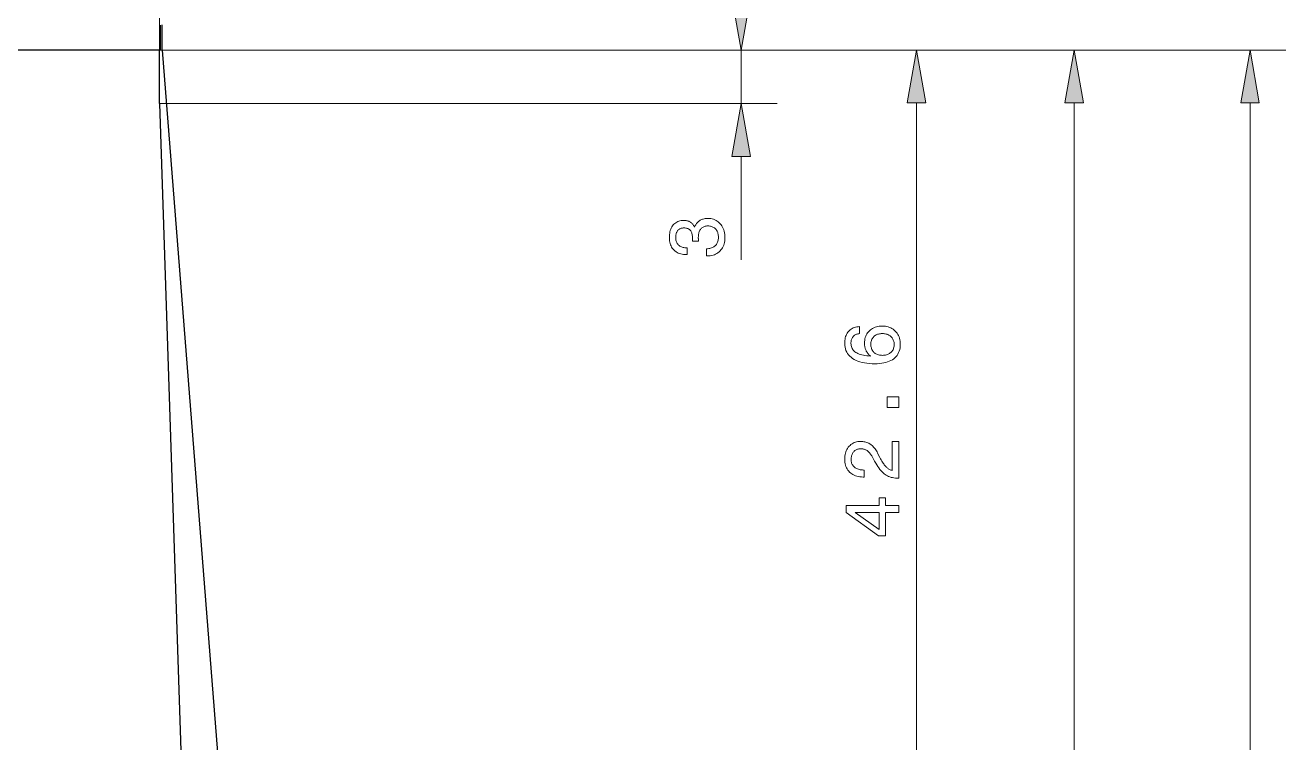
# Model space of a CAD drawing. Extents: x 0 to 297, y 0 to 562.
# Drawn here: x 158.7 to 229.1, y 334.8 to 374.9 of the extents above; entities that cross this region are included whole.
import ezdxf

# ---------------------------------------------------------------- set-up
doc = ezdxf.new("R2010")
doc.units = 0

msp = doc.modelspace()

# ---------------------------------------------------------------- linework, layer by layer
at = {"color": 7, "lineweight": 13}
for p, q in [((166.202, 373.509), (166.202, 403.662)), ((166.202, 373.509), (219.327, 373.509)), ((166.202, 373.509), (229.147, 373.509)), ((166.202, 373.509), (210.513, 373.509)), ((166.202, 373.509), (200.712, 373.509)), ((166.202, 370.509), (200.712, 370.509)), ((208.513, 333.863), (208.513, 370.554)), ((217.327, 136.463), (217.327, 370.554)), ((227.147, 132.463), (227.147, 370.554))]:
    msp.add_line(p, q, dxfattribs=at)
at = {"color": 7, "lineweight": 30, "ltscale": 0.034709}
msp.add_line((166.252, 373.509), (166.252, 374.897), dxfattribs=at)
at = {"color": 7, "lineweight": 30, "ltscale": 0.035001}
msp.add_line((166.352, 373.509), (166.352, 374.909), dxfattribs=at)
at = {"color": 7, "lineweight": 30}
for p, q in [((166.252, 373.509), (140.752, 373.509)), ((166.202, 373.509), (140.802, 373.509)), ((166.352, 373.509), (169.502, 333.509)), ((166.202, 370.509), (167.502, 330.909))]:
    msp.add_line(p, q, dxfattribs=at)
at = {"color": 7, "lineweight": 30, "ltscale": 0.075}
msp.add_line((166.202, 370.509), (166.202, 373.509), dxfattribs=at)
at = {"color": 7, "lineweight": 13, "ltscale": 0.075}
msp.add_line((198.712, 370.509), (198.712, 373.509), dxfattribs=at)
at = {"color": 7, "lineweight": 13, "ltscale": 0.144326}
msp.add_line((198.712, 361.781), (198.712, 367.554), dxfattribs=at)
at = {"color": 7, "lineweight": 13}
for points in [[(198.191, 376.463), (198.712, 373.509), (199.233, 376.463)], [(209.034, 370.554), (208.513, 373.509), (207.992, 370.554)], [(217.848, 370.554), (217.327, 373.509), (216.806, 370.554)], [(227.668, 370.554), (227.147, 373.509), (226.626, 370.554)], [(199.233, 367.554), (198.712, 370.509), (198.191, 367.554)], [(196.772, 361.992), (196.772, 362.39), (196.834, 362.393), (196.893, 362.399), (196.949, 362.409), (197.002, 362.421), (197.053, 362.437), (197.1, 362.456), (197.145, 362.478), (197.187, 362.504), (197.226, 362.532), (197.262, 362.564), (197.295, 362.599), (197.325, 362.637), (197.351, 362.677), (197.373, 362.72), (197.393, 362.765), (197.408, 362.814), (197.42, 362.865), (197.429, 362.918), (197.434, 362.974), (197.436, 363.033), (197.434, 363.091), (197.43, 363.146), (197.422, 363.199), (197.411, 363.25), (197.396, 363.297), (197.379, 363.342), (197.359, 363.385), (197.335, 363.425), (197.308, 363.463), (197.278, 363.498), (197.245, 363.531), (197.21, 363.559), (197.172, 363.585), (197.132, 363.607), (197.09, 363.626), (197.046, 363.641), (196.999, 363.653), (196.949, 363.661), (196.898, 363.666), (196.844, 363.668), (196.794, 363.666), (196.748, 363.661), (196.703, 363.653), (196.661, 363.641), (196.62, 363.626), (196.582, 363.608), (196.547, 363.586), (196.513, 363.561), (196.482, 363.532), (196.452, 363.5), (196.426, 363.466), (196.402, 363.428), (196.381, 363.388), (196.363, 363.345), (196.347, 363.299), (196.335, 363.25), (196.325, 363.199), (196.318, 363.145), (196.314, 363.089), (196.312, 363.029), (196.312, 363.021), (196.312, 363.012), (196.312, 363.004), (196.313, 362.995), (196.313, 362.986), (196.313, 362.977), (196.313, 362.968), (196.314, 362.959), (196.314, 362.95), (196.314, 362.941), (196.315, 362.931), (196.315, 362.921), (196.316, 362.91), (196.316, 362.899), (196.317, 362.887), (196.318, 362.874), (196.318, 362.861), (196.319, 362.848), (196.32, 362.833), (196.321, 362.818), (195.981, 362.818), (195.982, 362.828), (195.982, 362.837), (195.982, 362.846), (195.983, 362.855), (195.983, 362.864), (195.983, 362.873), (195.984, 362.881), (195.984, 362.89), (195.984, 362.898), (195.984, 362.907), (195.985, 362.915), (195.985, 362.924), (195.985, 362.932), (195.985, 362.94), (195.985, 362.948), (195.985, 362.955), (195.985, 362.963), (195.985, 362.97), (195.986, 362.978), (195.986, 362.985), (195.984, 363.042), (195.981, 363.095), (195.975, 363.146), (195.967, 363.194), (195.957, 363.238), (195.944, 363.28), (195.929, 363.318), (195.912, 363.354), (195.892, 363.387), (195.871, 363.416), (195.846, 363.443), (195.82, 363.467), (195.791, 363.488), (195.759, 363.506), (195.725, 363.521), (195.689, 363.534), (195.65, 363.544), (195.609, 363.551), (195.566, 363.555), (195.52, 363.556), (195.475, 363.555), (195.433, 363.551), (195.392, 363.544), (195.354, 363.535), (195.318, 363.522), (195.284, 363.507), (195.253, 363.49), (195.223, 363.469), (195.195, 363.446), (195.17, 363.42), (195.146, 363.392), (195.126, 363.361), (195.107, 363.328), (195.091, 363.292), (195.078, 363.255), (195.067, 363.214), (195.058, 363.172), (195.052, 363.126), (195.049, 363.079), (195.047, 363.029), (195.049, 362.973), (195.054, 362.92), (195.062, 362.87), (195.073, 362.822), (195.088, 362.777), (195.106, 362.735), (195.127, 362.695), (195.151, 362.659), (195.179, 362.625), (195.21, 362.594), (195.244, 362.566), (195.281, 362.54), (195.321, 362.518), (195.364, 362.499), (195.41, 362.482), (195.459, 362.469), (195.511, 362.459), (195.567, 362.451), (195.625, 362.447), (195.686, 362.445), (195.686, 362.062), (195.657, 362.062), (195.57, 362.064), (195.488, 362.072), (195.408, 362.085), (195.333, 362.103), (195.261, 362.126), (195.192, 362.154), (195.128, 362.187), (195.066, 362.225), (195.009, 362.269), (194.955, 362.318), (194.905, 362.371), (194.86, 362.427), (194.821, 362.487), (194.787, 362.551), (194.759, 362.618), (194.735, 362.689), (194.717, 362.764), (194.704, 362.842), (194.696, 362.923), (194.693, 363.008), (194.695, 363.098), (194.702, 363.184), (194.712, 363.265), (194.727, 363.343), (194.746, 363.416), (194.77, 363.485), (194.798, 363.55), (194.829, 363.611), (194.866, 363.668), (194.906, 363.721), (194.95, 363.769), (194.998, 363.812), (195.049, 363.85), (195.103, 363.883), (195.161, 363.91), (195.222, 363.933), (195.287, 363.951), (195.355, 363.964), (195.426, 363.971), (195.501, 363.974), (195.543, 363.973), (195.585, 363.97), (195.625, 363.965), (195.664, 363.958), (195.702, 363.95), (195.738, 363.939), (195.774, 363.927), (195.808, 363.912), (195.84, 363.896), (195.872, 363.878), (195.902, 363.858), (195.93, 363.836), (195.957, 363.812), (195.983, 363.786), (196.007, 363.759), (196.03, 363.73), (196.051, 363.699), (196.071, 363.666), (196.089, 363.631), (196.106, 363.594), (196.124, 363.642), (196.145, 363.687), (196.168, 363.729), (196.192, 363.769), (196.219, 363.807), (196.248, 363.843), (196.278, 363.876), (196.311, 363.907), (196.345, 363.936), (196.382, 363.962), (196.42, 363.986), (196.46, 364.007), (196.502, 364.026), (196.546, 364.042), (196.591, 364.056), (196.638, 364.068), (196.687, 364.076), (196.737, 364.083), (196.79, 364.086), (196.844, 364.088), (196.928, 364.085), (197.01, 364.076), (197.088, 364.061), (197.162, 364.04), (197.233, 364.014), (197.301, 363.981), (197.365, 363.943), (197.426, 363.899), (197.483, 363.848), (197.537, 363.792), (197.587, 363.731), (197.631, 363.667), (197.671, 363.598), (197.704, 363.525), (197.733, 363.449), (197.757, 363.368), (197.775, 363.284), (197.788, 363.196), (197.796, 363.104), (197.799, 363.008), (197.796, 362.917), (197.788, 362.83), (197.774, 362.747), (197.755, 362.667), (197.731, 362.591), (197.701, 362.519), (197.665, 362.451), (197.625, 362.386), (197.578, 362.325), (197.527, 362.268), (197.47, 362.216), (197.411, 362.169), (197.347, 362.127), (197.28, 362.091), (197.209, 362.061), (197.135, 362.036), (197.057, 362.017), (196.975, 362.003), (196.89, 361.995), (196.801, 361.992)], [(205.325, 358.04), (205.325, 357.644), (205.279, 357.638), (205.236, 357.63), (205.194, 357.619), (205.155, 357.607), (205.118, 357.592), (205.084, 357.574), (205.051, 357.555), (205.021, 357.533), (204.993, 357.508), (204.967, 357.482), (204.944, 357.453), (204.923, 357.422), (204.905, 357.389), (204.888, 357.354), (204.875, 357.317), (204.864, 357.277), (204.855, 357.236), (204.849, 357.193), (204.845, 357.147), (204.844, 357.1), (204.847, 357.036), (204.855, 356.975), (204.868, 356.916), (204.887, 356.861), (204.912, 356.81), (204.941, 356.761), (204.976, 356.715), (205.017, 356.672), (205.063, 356.633), (205.114, 356.596), (205.171, 356.562), (205.233, 356.532), (205.301, 356.504), (205.374, 356.479), (205.453, 356.457), (205.538, 356.438), (205.628, 356.422), (205.724, 356.409), (205.825, 356.399), (205.932, 356.392), (205.9, 356.417), (205.87, 356.444), (205.842, 356.472), (205.815, 356.502), (205.789, 356.532), (205.765, 356.563), (205.743, 356.596), (205.722, 356.63), (205.703, 356.664), (205.685, 356.7), (205.669, 356.737), (205.655, 356.775), (205.642, 356.814), (205.631, 356.853), (205.622, 356.894), (205.614, 356.935), (205.609, 356.977), (205.604, 357.02), (205.602, 357.064), (205.601, 357.108), (205.604, 357.192), (205.612, 357.272), (205.626, 357.349), (205.645, 357.423), (205.669, 357.494), (205.699, 357.562), (205.735, 357.626), (205.776, 357.687), (205.822, 357.745), (205.874, 357.8), (205.93, 357.85), (205.99, 357.895), (206.053, 357.935), (206.12, 357.97), (206.19, 357.999), (206.264, 358.023), (206.341, 358.042), (206.422, 358.055), (206.506, 358.063), (206.594, 358.065), (206.682, 358.063), (206.766, 358.054), (206.847, 358.04), (206.925, 358.02), (206.999, 357.995), (207.07, 357.964), (207.137, 357.928), (207.202, 357.885), (207.263, 357.837), (207.32, 357.784), (207.373, 357.726), (207.421, 357.664), (207.463, 357.599), (207.499, 357.531), (207.53, 357.459), (207.555, 357.384), (207.574, 357.305), (207.588, 357.222), (207.597, 357.137), (207.6, 357.047), (207.596, 356.944), (207.585, 356.846), (207.567, 356.753), (207.541, 356.665), (207.508, 356.582), (207.468, 356.504), (207.421, 356.43), (207.366, 356.362), (207.304, 356.298), (207.235, 356.24), (207.159, 356.186), (207.076, 356.139), (206.987, 356.097), (206.891, 356.06), (206.789, 356.029), (206.681, 356.004), (206.566, 355.985), (206.445, 355.971), (206.317, 355.962), (206.183, 355.959), (206.025, 355.962), (205.875, 355.971), (205.732, 355.986), (205.597, 356.007), (205.468, 356.034), (205.347, 356.067), (205.234, 356.106), (205.127, 356.15), (205.028, 356.201), (204.936, 356.258), (204.852, 356.32), (204.777, 356.387), (204.711, 356.458), (204.653, 356.535), (204.605, 356.616), (204.565, 356.702), (204.534, 356.793), (204.512, 356.888), (204.499, 356.988), (204.494, 357.094), (204.496, 357.177), (204.503, 357.258), (204.514, 357.334), (204.529, 357.407), (204.548, 357.476), (204.572, 357.542), (204.601, 357.604), (204.633, 357.663), (204.67, 357.718), (204.711, 357.769), (204.756, 357.817), (204.805, 357.859), (204.858, 357.898), (204.914, 357.932), (204.973, 357.961), (205.036, 357.986), (205.103, 358.006), (205.173, 358.022), (205.247, 358.033)], [(206.598, 357.648), (206.541, 357.646), (206.486, 357.642), (206.433, 357.633), (206.383, 357.622), (206.335, 357.607), (206.289, 357.59), (206.246, 357.568), (206.205, 357.544), (206.166, 357.517), (206.13, 357.486), (206.097, 357.452), (206.067, 357.417), (206.041, 357.379), (206.018, 357.34), (205.999, 357.298), (205.983, 357.254), (205.971, 357.209), (205.962, 357.161), (205.957, 357.112), (205.955, 357.06), (205.957, 357.002), (205.962, 356.947), (205.971, 356.894), (205.983, 356.844), (205.998, 356.797), (206.017, 356.752), (206.04, 356.709), (206.066, 356.669), (206.095, 356.632), (206.128, 356.597), (206.164, 356.565), (206.202, 356.537), (206.243, 356.512), (206.287, 356.49), (206.333, 356.471), (206.382, 356.456), (206.433, 356.445), (206.487, 356.436), (206.543, 356.431), (206.602, 356.43), (206.661, 356.431), (206.718, 356.436), (206.772, 356.444), (206.824, 356.456), (206.873, 356.471), (206.919, 356.489), (206.963, 356.511), (207.005, 356.535), (207.044, 356.564), (207.081, 356.595), (207.115, 356.629), (207.145, 356.666), (207.171, 356.705), (207.194, 356.746), (207.214, 356.79), (207.23, 356.836), (207.242, 356.884), (207.251, 356.935), (207.256, 356.988), (207.258, 357.043), (207.256, 357.096), (207.251, 357.147), (207.242, 357.196), (207.229, 357.242), (207.212, 357.287), (207.192, 357.33), (207.169, 357.371), (207.141, 357.409), (207.11, 357.446), (207.076, 357.48), (207.038, 357.512), (206.998, 357.541), (206.956, 357.566), (206.912, 357.588), (206.865, 357.606), (206.816, 357.621), (206.765, 357.633), (206.712, 357.641), (206.656, 357.646)], [(207.513, 353.508), (206.87, 353.508), (206.87, 354.104), (207.513, 354.104)], [(207.513, 349.555), (207.5, 349.555), (207.413, 349.557), (207.328, 349.563), (207.247, 349.573), (207.168, 349.588), (207.092, 349.606), (207.019, 349.629), (206.949, 349.656), (206.882, 349.687), (206.818, 349.722), (206.757, 349.761), (206.698, 349.806), (206.638, 349.857), (206.579, 349.915), (206.519, 349.98), (206.46, 350.051), (206.401, 350.129), (206.342, 350.214), (206.283, 350.305), (206.225, 350.403), (206.166, 350.508), (206.027, 350.763), (206.002, 350.807), (205.976, 350.85), (205.949, 350.889), (205.922, 350.927), (205.895, 350.961), (205.867, 350.994), (205.838, 351.023), (205.808, 351.051), (205.778, 351.075), (205.747, 351.098), (205.716, 351.118), (205.683, 351.136), (205.65, 351.152), (205.615, 351.165), (205.579, 351.177), (205.542, 351.186), (205.504, 351.194), (205.465, 351.199), (205.425, 351.202), (205.384, 351.203), (205.337, 351.202), (205.292, 351.197), (205.249, 351.189), (205.208, 351.177), (205.168, 351.162), (205.131, 351.144), (205.095, 351.123), (205.061, 351.099), (205.029, 351.071), (204.999, 351.04), (204.971, 351.006), (204.946, 350.97), (204.924, 350.932), (204.905, 350.891), (204.889, 350.849), (204.876, 350.804), (204.866, 350.757), (204.858, 350.708), (204.854, 350.656), (204.853, 350.602), (204.854, 350.549), (204.86, 350.498), (204.869, 350.45), (204.882, 350.403), (204.899, 350.359), (204.919, 350.317), (204.943, 350.278), (204.971, 350.241), (205.003, 350.206), (205.038, 350.173), (205.077, 350.143), (205.118, 350.117), (205.162, 350.093), (205.209, 350.073), (205.258, 350.056), (205.311, 350.041), (205.366, 350.03), (205.424, 350.023), (205.485, 350.018), (205.548, 350.016), (205.584, 350.016), (205.584, 349.624), (205.523, 349.624), (205.43, 349.627), (205.341, 349.635), (205.256, 349.648), (205.175, 349.667), (205.098, 349.692), (205.025, 349.721), (204.955, 349.756), (204.89, 349.797), (204.829, 349.843), (204.771, 349.894), (204.719, 349.95), (204.672, 350.01), (204.63, 350.073), (204.594, 350.141), (204.563, 350.212), (204.538, 350.287), (204.519, 350.366), (204.505, 350.449), (204.497, 350.535), (204.494, 350.626), (204.497, 350.712), (204.504, 350.796), (204.516, 350.876), (204.534, 350.953), (204.556, 351.026), (204.583, 351.096), (204.615, 351.162), (204.652, 351.225), (204.694, 351.285), (204.741, 351.341), (204.792, 351.393), (204.846, 351.44), (204.903, 351.481), (204.963, 351.516), (205.026, 351.546), (205.092, 351.571), (205.162, 351.59), (205.234, 351.603), (205.309, 351.612), (205.388, 351.614), (205.449, 351.613), (205.509, 351.608), (205.567, 351.6), (205.624, 351.589), (205.679, 351.574), (205.732, 351.557), (205.784, 351.536), (205.835, 351.512), (205.884, 351.485), (205.931, 351.454), (205.977, 351.42), (206.022, 351.383), (206.065, 351.343), (206.107, 351.299), (206.148, 351.252), (206.188, 351.201), (206.227, 351.147), (206.264, 351.09), (206.3, 351.029), (206.335, 350.965), (206.463, 350.712), (206.5, 350.642), (206.537, 350.576), (206.573, 350.514), (206.608, 350.456), (206.642, 350.402), (206.675, 350.353), (206.708, 350.307), (206.74, 350.265), (206.772, 350.228), (206.803, 350.194), (206.833, 350.164), (206.865, 350.136), (206.897, 350.11), (206.93, 350.086), (206.963, 350.064), (206.998, 350.044), (207.033, 350.027), (207.068, 350.011), (207.105, 349.998), (207.142, 349.987), (207.142, 351.614), (207.513, 351.614)], [(207.513, 347.647), (206.771, 347.647), (206.771, 346.329), (206.392, 346.329), (204.581, 347.642), (204.581, 348.035), (206.425, 348.035), (206.425, 348.463), (206.771, 348.463), (206.771, 348.035), (207.513, 348.035)], [(206.425, 346.692), (206.425, 347.647), (205.082, 347.647)]]:
    msp.add_lwpolyline(points, close=True, dxfattribs=at)
for points in [[(198.191, 376.463), (198.712, 373.509), (198.191, 376.463), (199.233, 376.463)], [(209.034, 370.554), (208.513, 373.509), (209.034, 370.554), (207.992, 370.554)], [(217.848, 370.554), (217.327, 373.509), (217.848, 370.554), (216.806, 370.554)], [(227.668, 370.554), (227.147, 373.509), (227.668, 370.554), (226.626, 370.554)], [(199.233, 367.554), (198.712, 370.509), (199.233, 367.554), (198.191, 367.554)]]:
    msp.add_solid(points, dxfattribs=at)

doc.saveas('drawing.dxf')
